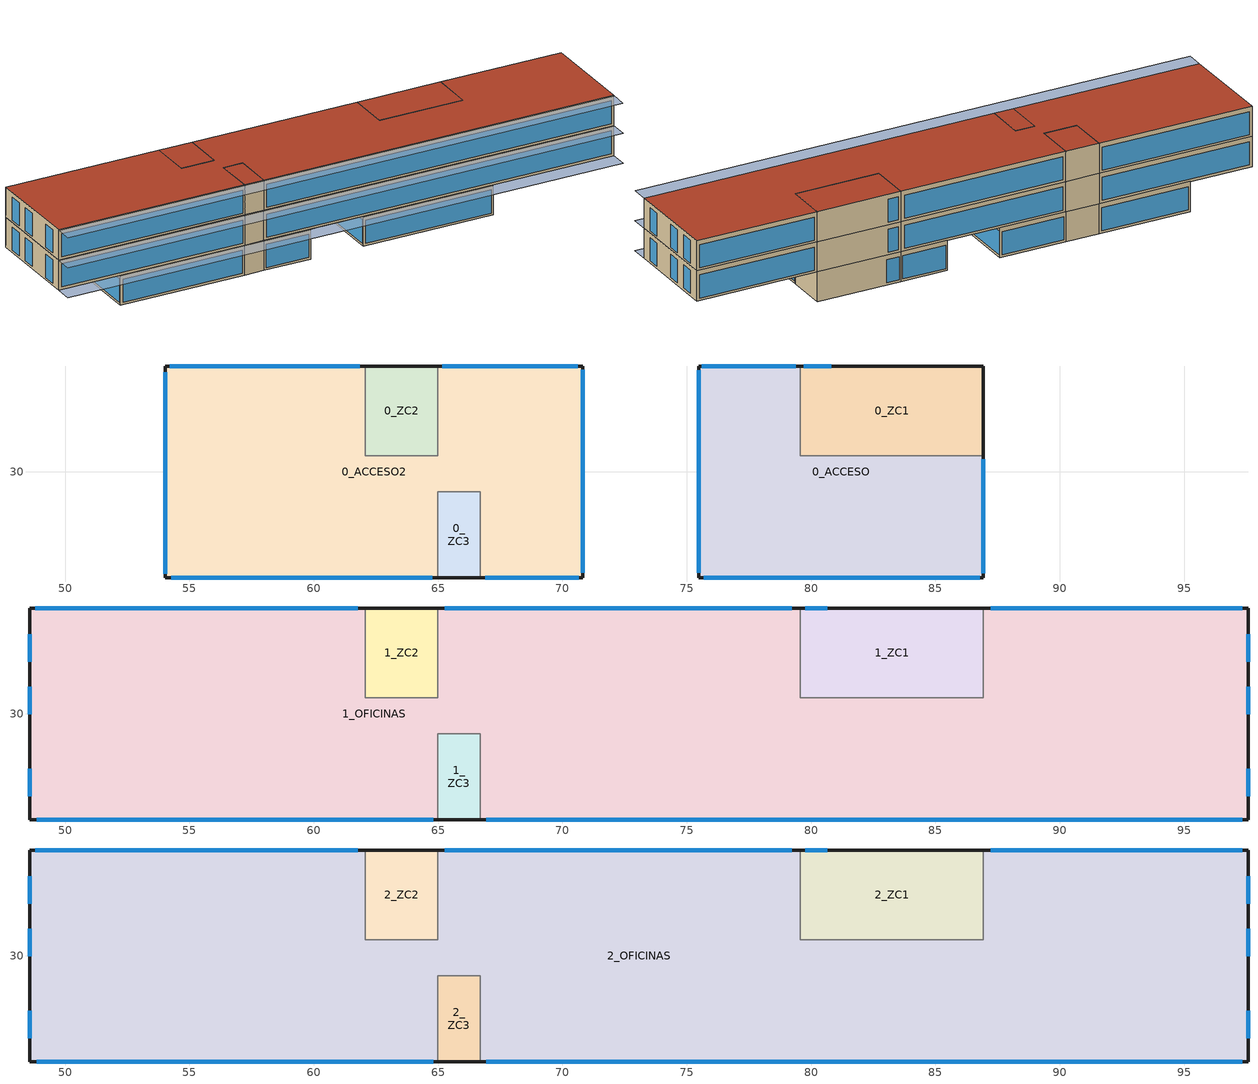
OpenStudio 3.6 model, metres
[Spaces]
0_ZC1
 floor ground: 79.56,30.64 79.56,34.24 86.93,34.24 86.93,30.64 z-2.7
 wall outside: 86.93,30.64 86.93,34.24 79.56,34.24 z-2.7:-0.1
 wall to 0_ACCESO: 79.56,34.24 79.56,30.64 86.93,30.64 z-2.7:-0.1
 window: 80.81,34.24 79.71,34.24 z-2.5:-0.5
0_ACCESO
 floor ground: 75.48,25.74 75.48,34.24 79.56,34.24 79.56,30.64 86.93,30.64 86.93,25.74 z-2.7
 wall outside: 79.56,34.24 75.48,34.24 75.48,25.74 86.93,25.74 86.93,30.64 z-2.7:-0.1
 window: 86.93,25.92 86.93,30.5 z-2.5:-0.46; 75.69,25.74 86.78,25.74 / 75.48,34.07 75.48,25.93 / 79.39,34.24 75.61,34.24 z-2.5:-0.5
0_ACCESO2
 floor ground: 54.02,25.74 54.02,34.24 62.07,34.24 62.07,30.64 64.99,30.64 64.99,34.24 70.82,34.24 70.82,25.74 66.69,25.74 66.69,29.19 64.99,29.19 64.99,25.74 z-2.7
 wall outside: 62.07,34.24 54.02,34.24 54.02,25.74 64.99,25.74 / 66.69,25.74 70.82,25.74 70.82,34.24 64.99,34.24 z-2.7:-0.1
 wall to 0_ZC2: 64.99,34.24 64.99,30.64 62.07,30.64 62.07,34.24 z-2.7:-0.1
 wall to 0_ZC3: 64.99,25.74 64.99,29.19 66.69,29.19 66.69,25.74 z-2.7:-0.1
 window: 54.02,34.01 54.02,25.9 / 54.28,25.74 64.77,25.74 / 66.91,25.74 70.65,25.74 / 70.82,25.93 70.82,34.09 / 70.62,34.24 65.17,34.24 / 61.85,34.24 54.21,34.24 z-2.5:-0.5
0_ZC2
 floor ground: 62.07,30.64 62.07,34.24 64.99,34.24 64.99,30.64 z-2.7
 wall outside: 64.99,34.24 62.07,34.24 z-2.7:-0.1
0_ZC3
 floor ground: 64.99,25.74 64.99,29.19 66.69,29.19 66.69,25.74 z-2.7
 wall outside: 64.99,25.74 66.69,25.74 z-2.7:-0.1
1_OFICINAS
 floor outside: 86.93,25.74 86.93,34.24 97.57,34.24 97.57,25.74 z-0.1; 48.57,25.74 48.57,34.24 54.02,34.24 54.02,25.74 z-0.1; 70.82,25.74 70.82,34.24 75.48,34.24 75.48,25.74 z-0.1
 floor to 0_ACCESO: 75.48,25.74 75.48,34.24 79.56,34.24 79.56,30.64 86.93,30.64 86.93,25.74 z-0.1
 floor to 0_ACCESO2: 66.69,25.74 66.69,29.19 64.99,29.19 64.99,25.74 54.02,25.74 54.02,34.24 62.07,34.24 62.07,30.64 64.99,30.64 64.99,34.24 70.82,34.24 70.82,25.74 z-0.1
 wall outside: 62.07,34.24 48.57,34.24 48.57,25.74 64.99,25.74 / 79.56,34.24 64.99,34.24 / 66.69,25.74 97.57,25.74 97.57,34.24 86.93,34.24 z-0.1:2.5
 wall to 1_ZC2: 64.99,34.24 64.99,30.64 62.07,30.64 62.07,34.24 z-0.1:2.5
 wall to 1_ZC1: 86.93,34.24 86.93,30.64 79.56,30.64 79.56,34.24 z-0.1:2.5
 wall to 1_ZC3: 64.99,25.74 64.99,29.19 66.69,29.19 66.69,25.74 z-0.1:2.5
 window: 97.57,26.69 97.57,27.79 / 97.57,29.99 97.57,31.09 / 97.57,32.09 97.57,33.19 / 48.57,33.19 48.57,32.09 / 48.57,31.09 48.57,29.99 / 48.57,27.79 48.57,26.69 / 97.33,34.24 87.22,34.24 / 79.23,34.24 65.27,34.24 / 61.77,34.24 48.8,34.24 / 48.87,25.74 64.81,25.74 / 66.94,25.74 97.34,25.74 z0.1:2.1
1_ZC1
 floor to 0_ZC1: 79.56,30.64 79.56,34.24 86.93,34.24 86.93,30.64 z-0.1
 wall outside: 86.93,34.24 79.56,34.24 z-0.1:2.5
 window: 80.66,34.24 79.77,34.24 z0.1:2.1
1_ZC2
 floor to 0_ZC2: 62.07,30.64 62.07,34.24 64.99,34.24 64.99,30.64 z-0.1
 wall outside: 64.99,34.24 62.07,34.24 z-0.1:2.5
1_ZC3
 floor to 0_ZC3: 64.99,25.74 64.99,29.19 66.69,29.19 66.69,25.74 z-0.1
 wall outside: 64.99,25.74 66.69,25.74 z-0.1:2.5
2_ZC1
 floor to 1_ZC1: 79.56,30.64 79.56,34.24 86.93,34.24 86.93,30.64 z2.5
 wall outside: 86.93,34.24 79.56,34.24 z2.5:5.1
 wall to 2_OFICINAS: 79.56,34.24 79.56,30.64 86.93,30.64 86.93,34.24 z2.5:5.1
 window: 80.66,34.24 79.77,34.24 z2.7:4.7
 roof outside: 79.56,34.24 79.56,30.64 86.93,30.64 86.93,34.24 z5.1
2_ZC3
 floor to 1_ZC3: 64.99,25.74 64.99,29.19 66.69,29.19 66.69,25.74 z2.5
 wall outside: 64.99,25.74 66.69,25.74 z2.5:5.1
 wall to 2_OFICINAS: 66.69,25.74 66.69,29.19 64.99,29.19 64.99,25.74 z2.5:5.1
 roof outside: 64.99,29.19 64.99,25.74 66.69,25.74 66.69,29.19 z5.1
2_OFICINAS
 floor to 1_OFICINAS: 48.57,25.74 48.57,34.24 62.07,34.24 62.07,30.64 64.99,30.64 64.99,34.24 79.56,34.24 79.56,30.64 86.93,30.64 86.93,34.24 97.57,34.24 97.57,25.74 66.69,25.74 66.69,29.19 64.99,29.19 64.99,25.74 z2.5
 wall outside: 62.07,34.24 48.57,34.24 48.57,25.74 64.99,25.74 / 79.56,34.24 64.99,34.24 / 66.69,25.74 97.57,25.74 97.57,34.24 86.93,34.24 z2.5:5.1
 wall to 2_ZC2: 64.99,34.24 64.99,30.64 62.07,30.64 62.07,34.24 z2.5:5.1
 window: 97.57,26.69 97.57,27.79 / 97.57,29.99 97.57,31.09 / 97.57,32.09 97.57,33.19 / 48.57,33.19 48.57,32.09 / 48.57,31.09 48.57,29.99 / 48.57,27.79 48.57,26.69 / 97.33,34.24 87.22,34.24 / 79.23,34.24 65.27,34.24 / 61.77,34.24 48.8,34.24 / 48.87,25.74 64.81,25.74 / 66.94,25.74 97.34,25.74 z2.7:4.7
 roof outside: 48.57,34.24 48.57,25.74 64.99,25.74 64.99,29.19 66.69,29.19 66.69,25.74 97.57,25.74 97.57,34.24 86.93,34.24 86.93,30.64 79.56,30.64 79.56,34.24 64.99,34.24 64.99,30.64 62.07,30.64 62.07,34.24 z5.1
2_ZC2
 floor to 1_ZC2: 62.07,30.64 62.07,34.24 64.99,34.24 64.99,30.64 z2.5
 wall outside: 64.99,34.24 62.07,34.24 z2.5:5.1
 roof outside: 62.07,34.24 62.07,30.64 64.99,30.64 64.99,34.24 z5.1
shading: 48.57,24.24 48.57,25.74 97.57,25.74 97.57,24.24 z2.5; 48.57,24.24 48.57,25.74 97.57,25.74 97.57,24.24 z5.1; 48.57,24.24 48.57,25.74 97.57,25.74 97.57,24.24 z-0.1
[Site]
D3_peninsula: Latitude {deg}=40.68; Longitude {deg}=-4.13; Time Zone {hr}=1; Elevation {m}=667; Terrain=City
[Building]
CTE_Ter_1_OFICINAS: North Axis {deg}=0; Space Type=CTE_AT08M; Default Construction Set=CTE_EdificioReferencia_zonaD; Default Schedule Set=CTE_T08; Standards Number of Stories=3; Standards Number of Above Ground Stories=3; Nominal Floor to Ceiling Height {m}=2.6
[ClimateZones]
Climate Zone Institution Name 1=ASHRAE; Climate Zone Document Name 1=ANSI/ASHRAE Standard 169; Climate Zone Document Year 1=2006; Climate Zone Institution Name 2=CEC; Climate Zone Document Name 2=California Climate Zone Descriptions; Climate Zone Document Year 2=1995
[SizingPeriod:DesignDay] Barometric Pressure {Pa}=100965; Wind Speed {m/s}=2.8; Wind Direction {deg}=0; Rain Indicator=No; Snow Indicator=No; Day of Month=15; Humidity Condition Type=DewPoint; Dry-Bulb Temperature Range Modifier Type=DefaultMultipliers; Solar Model Indicator=ASHRAEClearSky
Name | Maximum Dry-Bulb Temperature {C} | Daily Dry-Bulb Temperature Range {deltaC} | Sky Clearness | Month | Day Type | Daylight Saving Time Indicator | Wetbulb or DewPoint at Maximum Dry-Bulb {C}
Winter 0.4% Dry Bulb Temperature | 6.7 | 9.8 | 0 | 1 | WinterDesignDay | No | -4.9
Summer 99.6% Dry Bulb Temperature | 34.1 | 12.6 | 1 | 7 | SummerDesignDay | Yes | 10.7
[Material] Thermal Absorptance=0.6; Solar Absorptance=0.6; Visible Absorptance=0.6
Name | Roughness | Thickness {m} | Conductivity {W/m-K} | Density {kg/m3} | Specific Heat {J/kg-K}
FU entrevigado cerámico [h 250 mm] | Rough | 0.25 | 0.893 | 1220 | 1000
Hormigón con otros áridos ligeros [d 1600] | Rough | 0.02 | 0.59 | 1600 | 1000
Losa maciza de hormigón [d 2500 / h 200 mm] | Rough | 0.2 | 2.5 | 2500 | 1000
Mortero de cemento o cal para albañilería y para revoco o enlucido [1800 < d < 2000] | Rough | 0.02 | 1.3 | 1900 | 1000
Plaqueta o baldosa cerámica | Rough | 0.02 | 1 | 2000 | 800
0_Mobiliario_Terciario | MediumRough | 0.1 | 1000 | 300 | 1200
CTE_Ref_FU entrevigado cerámico [h 250 mm] | Rough | 0.25 | 1.67 | 1660 | 1000
CTE_Ref_Mortero de cemento o cal para albañilería y para revoco o enlucido [1800 < d < 2000] | Rough | 0.015 | 1.3 | 1900 | 1000
CTE_Ref_Plaqueta o baldosa cerámica | Rough | 0.015 | 1 | 2000 | 800
CTE_Ref_Enlucido de yeso [1000 < d < 1300] | Rough | 0.015 | 0.57 | 1100 | 1000
CTE_Ref_Fábrica de ladrillo cerámico perforado de medio pie [80 mm < G <= 100 mm] | Rough | 0.115 | 0.5 | 900 | 1000
CTE_Ref_Fábrica de tabique cerámico de LH sencillo [40 mm < e < 60 mm] | Rough | 0.04 | 0.4 | 920 | 1000
[WindowMaterial:SimpleGlazingSystem]
CTE_Ref_Vidrio_zona D_1.31: U-Factor {W/m2-K}=1.31; Solar Heat Gain Coefficient=0.75
[WindowMaterial:Shade]
CTE_Sombra estacional_Persiana: Solar Transmittance=0.7; Solar Reflectance=0.1; Visible Transmittance=0.7; Visible Reflectance=0.1; Thermal Hemispherical Emissivity=0.15; Thermal Transmittance=0.7; Thickness {m}=0.000999998; Conductivity {W/m-K}=0.1; Shade to Glass Distance {m}=0.05; Airflow Permeability=0.7
[Material:NoMass] Roughness=Smooth; Thermal Absorptance=0.6; Solar Absorptance=0.6; Visible Absorptance=0.6
Name | Thermal Resistance {m2-K/W}
Material Aislamiento Referencia Zona D_Cubiertas | 2.224
Material Aislamiento Referencia Zona D_Muros | 0.977
Material Aislamiento Referencia Zona D_Suelos | 1.764
[Construction]
CTE_Ref_Huecos_zona D: CTE_Ref_Vidrio_zona D_1.31
CTE_Ref_Huecos_zona D_con_persiana: CTE_Sombra estacional_Persiana, CTE_Ref_Vidrio_zona D_1.31
CTE_Ref_Cubierta_zona D: Plaqueta o baldosa cerámica, Mortero de cemento o cal para albañilería y para revoco o enlucido [1800 < d < 2000], Material Aislamiento Referencia Zona D_Cubiertas, Hormigón con otros áridos ligeros [d 1600], FU entrevigado cerámico [h 250 mm]
CTE_Ref_Forjado interior_Suelo: CTE_Ref_FU entrevigado cerámico [h 250 mm], CTE_Ref_Mortero de cemento o cal para albañilería y para revoco o enlucido [1800 < d < 2000], CTE_Ref_Plaqueta o baldosa cerámica
CTE_Ref_Forjado interior_Techo: CTE_Ref_Plaqueta o baldosa cerámica, CTE_Ref_Mortero de cemento o cal para albañilería y para revoco o enlucido [1800 < d < 2000], CTE_Ref_FU entrevigado cerámico [h 250 mm]
CTE_Ref_Muro Exterior_zona D: CTE_Ref_Mortero de cemento o cal para albañilería y para revoco o enlucido [1800 < d < 2000], CTE_Ref_Fábrica de ladrillo cerámico perforado de medio pie [80 mm < G <= 100 mm], Material Aislamiento Referencia Zona D_Muros, CTE_Ref_Fábrica de tabique cerámico de LH sencillo [40 mm < e < 60 mm], CTE_Ref_Enlucido de yeso [1000 < d < 1300]
CTE_Ref_Partición interior: CTE_Ref_Enlucido de yeso [1000 < d < 1300], CTE_Ref_Fábrica de tabique cerámico de LH sencillo [40 mm < e < 60 mm], CTE_Ref_Enlucido de yeso [1000 < d < 1300]
CTE_Ref_Suelo_zona D: Losa maciza de hormigón [d 2500 / h 200 mm], Material Aislamiento Referencia Zona D_Suelos, CTE_Ref_Mortero de cemento o cal para albañilería y para revoco o enlucido [1800 < d < 2000], CTE_Ref_Plaqueta o baldosa cerámica
CTE_Terc_Mobiliario: 0_Mobiliario_Terciario
[DefaultConstructionSet]
CTE_EdificioReferencia_zonaD: Default Exterior Surface Constructions=Default Surface Constructions 10; Default Interior Surface Constructions=Default Surface Constructions 11; Default Ground Contact Surface Constructions=Default Surface Constructions 12; Default Exterior SubSurface Constructions=Default Sub Surface Constructions 7; Default Interior SubSurface Constructions=Default Sub Surface Constructions 8; Interior Partition Construction=CTE_Ref_Partición interior
[DefaultSurfaceConstructions]
Name | Floor Construction | Wall Construction | Roof Ceiling Construction
Default Surface Constructions 10 | CTE_Ref_Suelo_zona D | CTE_Ref_Muro Exterior_zona D | CTE_Ref_Cubierta_zona D
Default Surface Constructions 11 | CTE_Ref_Forjado interior_Suelo | CTE_Ref_Partición interior | CTE_Ref_Forjado interior_Techo
Default Surface Constructions 12 | CTE_Ref_Suelo_zona D
[DefaultSubSurfaceConstructions]
Name | Fixed Window Construction | Operable Window Construction | Door Construction | Glass Door Construction | Overhead Door Construction | Skylight Construction
Default Sub Surface Constructions 7 | CTE_Ref_Huecos_zona D | CTE_Ref_Huecos_zona D | CTE_Ref_Huecos_zona D | CTE_Ref_Huecos_zona D | CTE_Ref_Huecos_zona D | CTE_Ref_Huecos_zona D
Default Sub Surface Constructions 8
[People:Definition]
CTET_QOCUM: Number of People Calculation Method=Area/Person; Space Floor Area per Person {m2/person}=8.68; Fraction Radiant=0.3
[ElectricEquipment:Definition]
CTET_QEQUM: Design Level Calculation Method=Watts/Area; Watts per Space Floor Area {W/m2}=4.5; Fraction Latent=0; Fraction Radiant=0.7; Fraction Lost=0
[InternalMass:Definition]
CTET_QMOB: Construction=CTE_Terc_Mobiliario; Design Level Calculation Method=SurfaceArea/Area; Surface Area per Space Floor Area=1
[WaterUse:Equipment:Definition]
CTER24B_QACS: Peak Flow Rate {m3/s}=1.278e-06; Target Temperature Schedule=CTER24B_ACS_TemperaturaConsumo
[DefaultScheduleSet]
CTE_T08: Number of People Schedule=CTET08_HFUN; People Activity Level Schedule=CTET_HACT; Lighting Schedule=CTET08_HFUN; Electric Equipment Schedule=CTET08_HFUN; Infiltration Schedule=CTET08_HFUN
[Lights:Definition]
usr_QILU: Design Level Calculation Method=Watts/Area; Watts per Space Floor Area {W/m2}=15; Fraction Radiant=0.8
[SpaceType]
CTE_AT08M: Default Schedule Set=CTE_T08
[People]
People 4: People Definition=CTET_QOCUM; Space or SpaceType=CTE_AT08M
[Lights]
Lights 4: Lights Definition=usr_QILU; Space or SpaceType=CTE_AT08M
[ElectricEquipment]
Electric Equipment 4: Electric Equipment Definition=CTET_QEQUM; Space or SpaceType=CTE_AT08M
[InternalMass]
Internal Mass 4: Internal Mass Definition=CTET_QMOB; Space or SpaceType=CTE_AT08M
[ThermostatSetpoint:DualSetpoint] Heating Setpoint Temperature Schedule=CTET08_TCAL; Cooling Setpoint Temperature Schedule=CTET08_TREF
Thermostat Setpoint Dual Setpoint 43; Thermostat Setpoint Dual Setpoint 44; Thermostat Setpoint Dual Setpoint 45; Thermostat Setpoint Dual Setpoint 46
[ShadingControl]
Shading Control 117: Shading Type=ExteriorShade; Construction with Shading=CTE_Ref_Huecos_zona D_con_persiana; Shading Device Material=CTE_Sombra estacional_Persiana; Shading Control Type=OnIfScheduleAllows; Schedule=CTER24B_SombraEstacional; Shading Control Is Scheduled=Yes; Multiple Surface Control Type=Sequential; Sub Surface Name 1=Sub Surface 37
[WaterUse:Equipment]
Water Fixture: Water Use Equipment Definition=CTER24B_QACS; Flow Rate Fraction Schedule=CTER24B_ACS_Demanda
[BuildingStory] Nominal Floor to Floor Height {m}=2.6; Default Construction Set=CTE_EdificioReferencia_zonaD; Default Schedule Set=CTE_T08
Name | Nominal Z Coordinate {m}
PLANTA 0 | 0
PLANTA 1 | 2.6
PLANTA 2 | 5.2
[Space] Default Construction Set=CTE_EdificioReferencia_zonaD; Default Schedule Set=CTE_T08
Name | Space Type | Building Story | Thermal Zone
1_OFICINAS | CTE_AT08M | PLANTA 1 | Thermal Zone: 1_OFICINAS
1_ZC1 | CTE_AT08M | PLANTA 1 | Thermal Zone: 1_ZC1
1_ZC2 | CTE_AT08M | PLANTA 1 | Thermal Zone: 1_ZC2
1_ZC3 | CTE_AT08M | PLANTA 1 | Thermal Zone: 1_ZC3
2_ZC1 | CTE_AT08M | PLANTA 2 | Thermal Zone: 2_ZC1
2_ZC3 | CTE_AT08M | PLANTA 2 | Thermal Zone: 2_ZC3
2_OFICINAS | CTE_AT08M | PLANTA 2 | Thermal Zone: 2_OFICINAS
2_ZC2 | CTE_AT08M | PLANTA 2 | Thermal Zone: 2_ZC2
0_ZC1 |  | PLANTA 0 | Thermal Zone: 0_ZC1
0_ACCESO |  | PLANTA 0 | Thermal Zone: 0_ACCESO
0_ACCESO2 |  | PLANTA 0 | Thermal Zone: 0_ACCESO2
0_ZC2 |  | PLANTA 0 | Thermal Zone: 0_ZC2
0_ZC3 |  | PLANTA 0 | Thermal Zone: 0_ZC3
[Sizing:Zone] Zone Cooling Design Supply Air Temperature Input Method=SupplyAirTemperature; Zone Cooling Design Supply Air Temperature {C}=14; Zone Cooling Design Supply Air Temperature Difference {deltaC}=11.11; Zone Heating Design Supply Air Temperature Input Method=SupplyAirTemperature; Zone Heating Design Supply Air Temperature {C}=40; Zone Heating Design Supply Air Temperature Difference {deltaC}=11.11; Zone Cooling Design Supply Air Humidity Ratio {kg-H2O/kg-air}=0.0085; Zone Heating Design Supply Air Humidity Ratio {kg-H2O/kg-air}=0.008; Cooling Design Air Flow Method=DesignDay; Heating Design Air Flow Method=DesignDay; Account for Dedicated Outdoor Air System=No; Dedicated Outdoor Air System Control Strategy=NeutralSupplyAir; Dedicated Outdoor Air Low Setpoint Temperature for Design {C}=autosize; Dedicated Outdoor Air High Setpoint Temperature for Design {C}=autosize; Zone Load Sizing Method=Sensible Load Only No Latent Load; Zone Latent Cooling Design Supply Air Humidity Ratio Input Method=HumidityRatioDifference; Zone Cooling Design Supply Air Humidity Ratio Difference {kgWater/kgDryAir}=0.005; Zone Latent Heating Design Supply Air Humidity Ratio Input Method=HumidityRatioDifference; Zone Humidification Design Supply Air Humidity Ratio Difference {kgWater/kgDryAir}=0.005
; Thermal Zone: 0_ZC2; Thermal Zone: 2_ZC2; Thermal Zone: 0_ACCESO2; ; Thermal Zone: 1_ZC1; Thermal Zone: 2_ZC1; Thermal Zone: 1_ZC3; Thermal Zone: 2_ZC3; Thermal Zone: 2_OFICINAS; Thermal Zone: 1_OFICINAS; Thermal Zone: 0_ZC1; Thermal Zone: 1_ZC2; Thermal Zone: 0_ZC3; Thermal Zone: 0_ACCESO
[ThermalZone]
Name | Use Ideal Air Loads | Thermostat
Thermal Zone: 0_ZC2; Thermal Zone: 2_ZC2; Thermal Zone: 1_ZC1; Thermal Zone: 2_ZC1; Thermal Zone: 1_ZC3; Thermal Zone: 2_ZC3; Thermal Zone: 0_ZC1; Thermal Zone: 1_ZC2; Thermal Zone: 0_ZC3 | No
Thermal Zone: 0_ACCESO2 | Yes | Thermostat Setpoint Dual Setpoint 44
Thermal Zone: 2_OFICINAS | Yes | Thermostat Setpoint Dual Setpoint 45
Thermal Zone: 1_OFICINAS | Yes | Thermostat Setpoint Dual Setpoint 46
Thermal Zone: 0_ACCESO | Yes | Thermostat Setpoint Dual Setpoint 43
[Schedule:Ruleset]
Name | Default Day Schedule
CTER24B_SombraEstacional | Schedule Day 23
CTET08_TCAL | Schedule Day 57
CTET08_TREF | Schedule Day 59
CTER24B_ACS_Demanda | Schedule Day 32
CTER24B_ACS_TemperaturaConsumo | Schedule Day 76
CTET08_HFUN | Schedule Day 43
CTET_HACT | Schedule Day 74
[Schedule:Day]
Schedule Day 23: 24, 0, 0.3
Schedule Day 24; Schedule Day 26; Schedule Day 31: 24, 0, 0
Schedule Day 25: 24, 0, 1
Schedule Day 57; Schedule Day 27; Schedule Day 59: 24, 0, -55
Schedule Day 58: 6, 0, -55, 14, 0, 20, 24, 0, -55
Schedule Day 60: 24, 0, 99
Schedule Day 61: 6, 0, 99, 14, 0, 25, 24, 0, 99
Schedule Day 32: 1, 0, 0.12, 2, 0, 0.05, 3, 0, 0.04, 5, 0, 0.02, 6, 0, 0.06, 7, 0, 0.27, 8, 0, 1, 9, 0, 0.7, 10, 0, 0.75, 11, 0, 0.62, 12, 0, 0.56, 14, 0, 0.48, 15, 0, 0.41, 16, 0, 0.33, 17, 0, 0.39, 18, 0, 0.38, 19, 0, 0.52, 20, 0, 0.7, 21, 0, 0.57, 22, 0, 0.63, 23, 0, 0.48, 24, 0, 0.52
Schedule Day 76: 24, 0, 60
Schedule Day 43; Schedule Day 44: 6, 0, 0, 14, 0, 1, 24, 0, 0
Schedule Day 74: 24, 0, 85
[Schedule:Rule]
Name | Schedule Ruleset | Rule Order | Day Schedule | Apply Sunday | Apply Monday | Apply Tuesday | Apply Wednesday | Apply Thursday | Apply Friday | Apply Saturday | Date Specification Type | Start Month | Start Day | End Month | End Day
Schedule Rule 13 | CTER24B_SombraEstacional | 2 | Schedule Day 24 | Yes | Yes | Yes | Yes | Yes | Yes | Yes | DateRange | 10 | 1 | 12 | 31
Schedule Rule 14 | CTER24B_SombraEstacional | 1 | Schedule Day 25 | Yes | Yes | Yes | Yes | Yes | Yes | Yes | DateRange | 6 | 1 | 9 | 30
Schedule Rule 15 | CTER24B_SombraEstacional | 0 | Schedule Day 26 | Yes | Yes | Yes | Yes | Yes | Yes | Yes | DateRange | 1 | 1 | 5 | 31
Schedule Rule 32 | CTET08_TCAL | 1 | Schedule Day 58 | No | Yes | Yes | Yes | Yes | Yes | Yes | DateRange | 1 | 1 | 12 | 31
Schedule Rule 16 | CTET08_TCAL | 0 | Schedule Day 27 | Yes
Schedule Rule 33 | CTET08_TREF | 0 | Schedule Day 60 | Yes
Schedule Rule 34 | CTET08_TREF | 1 | Schedule Day 61 | No | Yes | Yes | Yes | Yes | Yes | Yes | DateRange | 1 | 1 | 12 | 31
Schedule Rule 17 | CTET08_HFUN | 0 | Schedule Day 31 | Yes
Schedule Rule 25 | CTET08_HFUN | 1 | Schedule Day 44 | No | Yes | Yes | Yes | Yes | Yes | Yes
